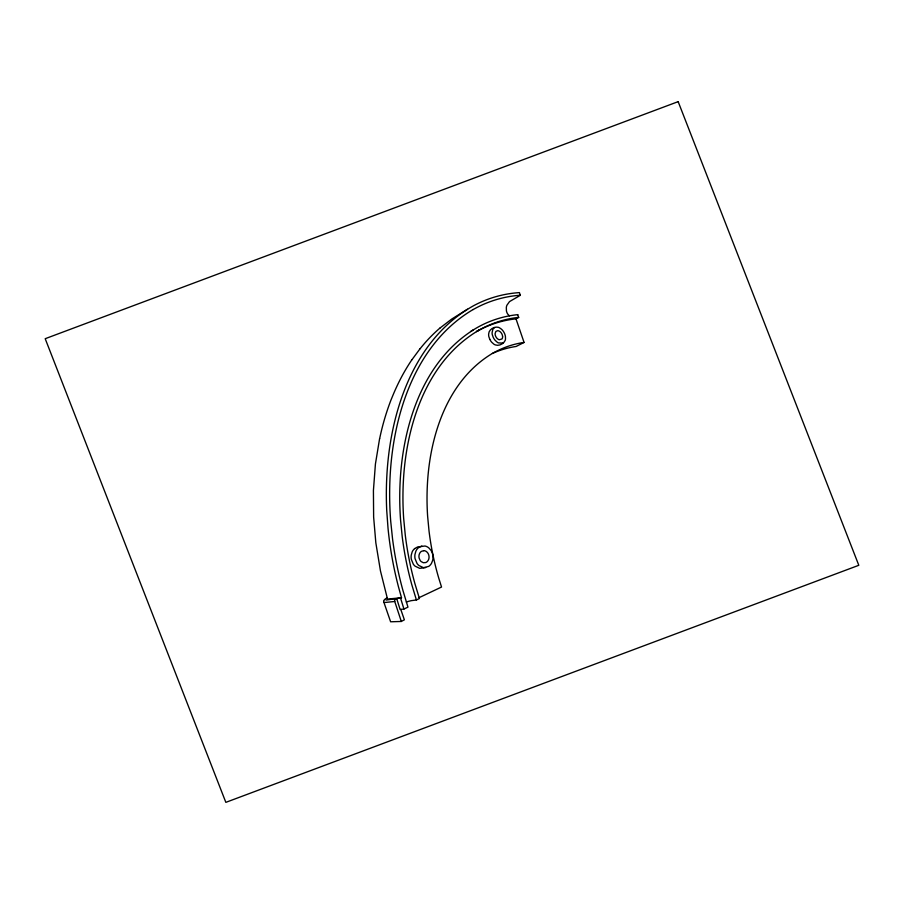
<?xml version="1.0" encoding="UTF-8"?>
<svg xmlns="http://www.w3.org/2000/svg" width="904" height="904" viewBox="0 0 904 904"><rect width="100%" height="100%" fill="white"/><g stroke="black" fill="none" stroke-linecap="round" stroke-linejoin="round"><path stroke-width="1.36" d="M379.601 438.621L375.42 464.034L373.42 490.488L373.634 517.088L375.838 542.841L380.46 570.91L387.511 599.058L401.512 597.759L398.404 586.583A415.557 395.217 -13.3 0 1 388.031 528.32L386.731 510.568A370.922 352.763 -13.3 0 1 386.867 475.549C390.347 411.06 414.043 338.717 473.798 305.608A106.559 101.338 -13.3 0 1 519.416 292.613L520.32 295.314L509.506 301.608L506.884 305.281A11.752 11.176 -13.3 0 0 506.33 307.371L506.421 310.829A9.854 9.368 -13.3 0 0 507.664 313.982L509.404 315.869M411.964 359.69L420.123 348.65M440.214 327.869L451.65 319.112L467.504 309.202M414.642 548.592L417.659 546.943L424.982 546.016A8.735 8.305 -13.3 0 1 428.778 547.88L430.812 550.095A13.854 13.176 -13.3 0 1 432.711 554.491L432.971 556.062A14.17 13.47 -13.3 0 1 432.666 560.344L431.558 563.203A9.029 8.588 -13.3 0 1 428.666 566.401L423.456 567.689L418.936 565.52A12.068 11.481 -13.3 0 1 417.072 563.542L415.049 558.615A14.78 14.057 -13.3 0 1 414.959 554.457L415.874 551.203A9.571 9.108 -13.3 0 1 418.36 547.79L421.852 546.027M517.743 314.648A98.253 93.451 -13.3 0 0 475.933 328.31C423.58 359.713 402.958 424.213 400.122 482.137A338.446 321.88 -13.3 0 0 400.574 520.116L402.19 536.535A374.358 356.029 -13.3 0 0 411.795 584.707L416.405 599.973L419.422 598.538L414.789 583.227A369.194 351.125 -13.3 0 1 405.241 534.806L403.659 518.297A332.028 315.767 -13.3 0 1 403.433 480.137C406.608 423.377 427.411 360.368 479.041 330.107L476.487 331.598A97.022 92.276 -13.3 0 1 516.003 318.841M470.622 331.497L473.233 329.881M473.142 309.518C414.699 343.949 392.404 416.382 389.918 480.566A374.923 356.571 -13.3 0 0 390.72 521.337L392.551 538.965A413.546 393.308 -13.3 0 0 403.003 590.707L407.964 607.138L403.952 609.059L400.088 609.454L396.72 598.629L386.053 600.064M489.787 339.294A14.396 13.696 -13.3 0 0 491.708 342.232L493.799 344.096A7.594 7.221 -13.3 0 0 495.29 344.899C498.895 346.277 503.562 343.949 505.133 340.525A6.972 6.633 -13.3 0 0 505.505 338.83L505.426 336.514A13.47 12.814 -13.3 0 0 504.036 332.502A13.232 12.588 -13.3 0 0 501.415 329.146L499.505 327.813A6.723 6.396 -13.3 0 0 498.183 327.271C494.047 326.333 488.759 329.564 488.657 334.028A10.249 9.752 -13.3 0 0 488.849 336.638L489.787 339.294M517.755 314.705L518.681 317.428L516.014 318.897L524.071 342.446L516.116 346.458A84.456 80.32 -13.3 0 0 492.42 353.441M494.533 327.542L492.849 329.271L492.092 332.774A10.407 9.899 -13.3 0 0 492.307 334.751L493.256 337.429A14.577 13.854 -13.3 0 0 495.189 340.379L497.279 342.254A7.763 7.379 -13.3 0 0 498.386 342.91L503.008 343.079M383.793 602.041L390.618 621.782L401.319 621.466L404.37 619.816L400.777 609.386M419.117 597.634L441.536 587.035L438.756 578.142A321.259 305.529 -13.3 0 1 429.027 530.987L427.637 516.41A288.636 274.5 -13.3 0 1 427.502 482.657C430.372 434.056 448.056 380.426 491.719 353.837A88.603 84.264 -13.3 0 1 498.036 350.458A83.722 79.62 -13.3 0 1 524.06 342.424M396.72 598.629L401.512 597.759M387.161 597.985L386.618 598.199A4.712 4.486 -13.3 0 0 385.793 598.629L384.821 599.352A4.091 3.898 -13.3 0 0 384.121 600.132M425.716 567.588L419.693 568.345L415.173 566.209A11.955 11.368 -13.3 0 1 413.331 564.243L411.32 559.339A14.622 13.899 -13.3 0 1 411.23 555.214L412.145 551.982A9.548 9.085 -13.3 0 1 414.642 548.592M401.319 621.466L394.732 601.476L384.923 602.482M416.405 599.973L411.331 600.651A50.929 48.432 -13.3 0 0 406.337 602.019M423.603 550.672L421.377 551.395A5.209 4.949 -13.3 0 0 419.535 553.632L419.128 554.807A8.034 7.65 -13.3 0 0 419.14 558.084L420.19 560.514A6.701 6.373 -13.3 0 0 421.23 561.61L423.332 562.717L425.739 562.548A4.802 4.565 -13.3 0 0 428.213 560.288L428.598 559.553A7.582 7.209 -13.3 0 0 428.914 555.768A7.537 7.175 -13.3 0 0 427.479 552.593L426.711 551.813A4.656 4.43 -13.3 0 0 423.603 550.66M403.952 609.059L400.574 598.154M379.657 438.621A266.499 253.448 -13.3 0 1 390.957 400.076L393.387 394.189A226.588 215.502 -13.3 0 1 396.777 386.562A201.818 191.942 -13.3 0 1 411.93 359.668M420.157 348.673A152.313 144.855 -13.3 0 1 440.18 327.847M473.165 309.552A105.305 100.152 -13.3 0 1 520.32 295.246M479.063 330.141A96.558 91.824 -13.3 0 1 518.681 317.383M383.737 601.793A2.339 2.226 -13.3 0 1 383.804 600.821M394.743 601.476A2.362 2.249 -13.3 0 1 394.811 600.019A1.718 1.638 -13.3 0 1 395.726 599.024M502.59 336.83L502.567 337.237A3.492 3.322 -13.3 0 1 501.957 338.977L499.257 339.746A4.091 3.887 -13.3 0 1 498.002 339.147L497.019 338.311A7.865 7.481 -13.3 0 1 495.55 335.96L495.335 335.35A5.718 5.447 -13.3 0 1 495.132 333.519L495.867 331.452L497.607 330.694A3.39 3.232 -13.3 0 1 499.234 331.135L499.946 331.576A7.187 6.836 -13.3 0 1 501.743 333.734A7.221 6.87 -13.3 0 1 502.59 336.616L502.59 336.83M678.158 101.643L45.2 338.706L225.842 802.356L858.8 565.294L678.158 101.643"/></g></svg>
